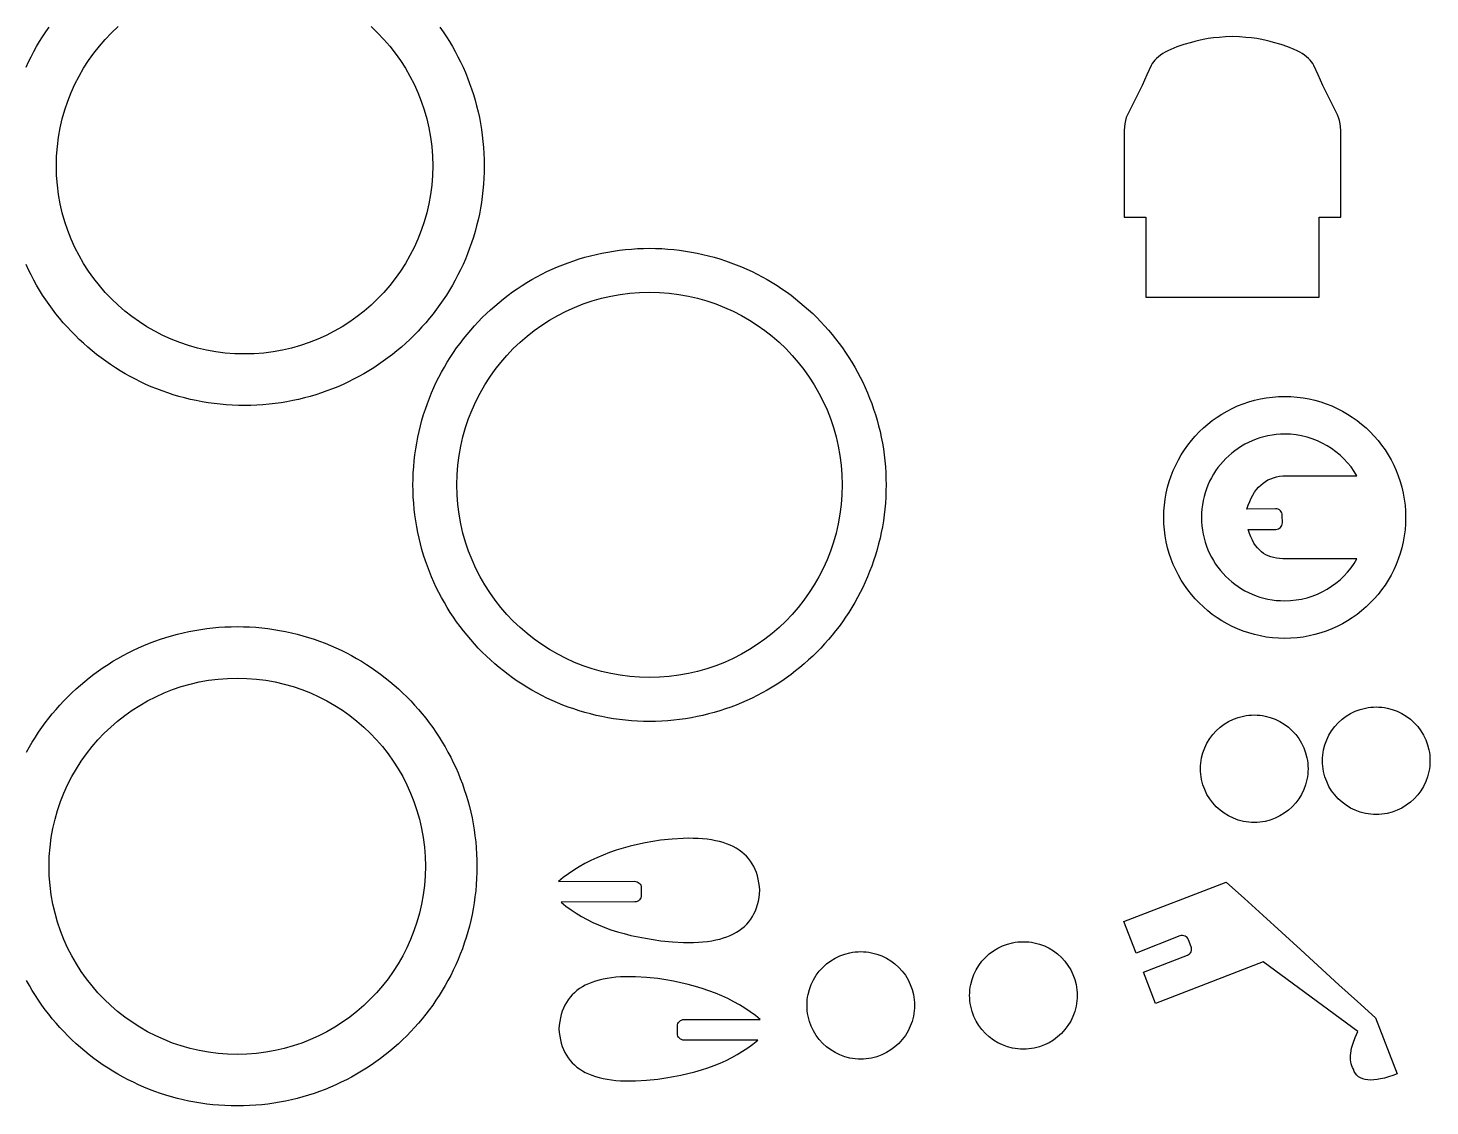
# Model space of a CAD drawing. Extents: x 0 to 14, y 0.1 to 11.7.
# Drawn here: x 5.93 to 13.75, y 0.11 to 6.13 of the extents above; entities that cross this region are included whole.
import ezdxf

# ---------------------------------------------------------------- set-up
doc = ezdxf.new("R2010")
doc.units = 0
doc.layers.add('Harley_2', color=1, linetype='CONTINUOUS')

msp = doc.modelspace()

# ---------------------------------------------------------------- linework, layer by layer
at = {"layer": 'Harley_2'}
for points in [[(5.9168, 5.9092), (5.9306, 5.9386), (5.945, 5.9676), (5.9601, 5.9963), (5.9759, 6.0245), (5.9923, 6.0523), (6.0094, 6.0796), (6.0271, 6.1065), (6.0455, 6.133)], [(8.2269, 6.133), (8.2452, 6.1065), (8.2629, 6.0796), (8.28, 6.0523), (8.2964, 6.0245), (8.3122, 5.9963), (8.3273, 5.9676), (8.3418, 5.9386), (8.3555, 5.9092), (8.3685, 5.8793), (8.3809, 5.8492), (8.3925, 5.8186), (8.4034, 5.7877), (8.4135, 5.7565), (8.4229, 5.7249), (8.4316, 5.693), (8.4394, 5.6608), (8.4465, 5.6283), (8.4528, 5.5955), (8.4583, 5.5624), (8.4629, 5.5291), (8.4668, 5.4955), (8.4698, 5.4617), (8.4719, 5.4276), (8.4732, 5.3933), (8.4737, 5.3588), (8.4732, 5.3243), (8.4719, 5.29), (8.4698, 5.2559), (8.4668, 5.222), (8.4629, 5.1885), (8.4583, 5.1551), (8.4528, 5.122), (8.4465, 5.0893), (8.4394, 5.0568), (8.4316, 5.0246), (8.4229, 4.9927), (8.4135, 4.9611), (8.4034, 4.9298), (8.3925, 4.8989), (8.3809, 4.8684), (8.3685, 4.8382), (8.3555, 4.8084), (8.3418, 4.779), (8.3273, 4.7499), (8.3122, 4.7213), (8.2964, 4.6931), (8.28, 4.6653), (8.2629, 4.6379), (8.2452, 4.611), (8.2269, 4.5846), (8.2079, 4.5586), (8.1884, 4.5331), (8.1682, 4.5081), (8.1475, 4.4835), (8.1262, 4.4595), (8.1043, 4.436), (8.0819, 4.4131), (8.0589, 4.3906), (8.0354, 4.3688), (8.0114, 4.3475), (7.9869, 4.3267), (7.9619, 4.3066), (7.9364, 4.287), (7.9104, 4.2681), (7.8839, 4.2497), (7.857, 4.232), (7.8297, 4.2149), (7.8019, 4.1985), (7.7736, 4.1827), (7.745, 4.1676), (7.716, 4.1532), (7.6865, 4.1394), (7.6567, 4.1264), (7.6265, 4.1141), (7.596, 4.1024), (7.5651, 4.0916), (7.5339, 4.0814), (7.5023, 4.072), (7.4704, 4.0634), (7.4382, 4.0555), (7.4057, 4.0485), (7.3729, 4.0422), (7.3398, 4.0367), (7.3065, 4.032), (7.2729, 4.0282), (7.2391, 4.0252), (7.205, 4.023), (7.1707, 4.0217), (7.1362, 4.0213), (7.1017, 4.0217), (7.0674, 4.023), (7.0333, 4.0252), (6.9994, 4.0282), (6.9658, 4.032), (6.9325, 4.0367), (6.8994, 4.0422), (6.8666, 4.0485), (6.8341, 4.0555), (6.8019, 4.0634), (6.7701, 4.072), (6.7385, 4.0814), (6.7072, 4.0916), (6.6763, 4.1024), (6.6458, 4.1141), (6.6156, 4.1264), (6.5858, 4.1394), (6.5564, 4.1532), (6.5273, 4.1676), (6.4987, 4.1827), (6.4705, 4.1985), (6.4427, 4.2149), (6.4153, 4.232), (6.3884, 4.2497), (6.362, 4.2681), (6.336, 4.287), (6.3105, 4.3066), (6.2854, 4.3267), (6.2609, 4.3475), (6.2369, 4.3688), (6.2134, 4.3906), (6.1905, 4.4131), (6.168, 4.436), (6.1462, 4.4595), (6.1249, 4.4835), (6.1041, 4.5081), (6.084, 4.5331), (6.0644, 4.5586), (6.0455, 4.5846), (6.0271, 4.611), (6.0094, 4.6379), (5.9923, 4.6653), (5.9759, 4.6931), (5.9601, 4.7213), (5.945, 4.7499), (5.9306, 4.779), (5.9168, 4.8084)], [(7.8421, 6.136), (7.8786, 6.1012), (7.9134, 6.0647), (7.9464, 6.0266), (7.9775, 5.987), (8.0068, 5.9458), (8.0341, 5.9032), (8.0594, 5.8592), (8.0826, 5.814), (8.1036, 5.7674), (8.1224, 5.7198), (8.139, 5.671), (8.1531, 5.6212), (8.1648, 5.5704), (8.1741, 5.5187), (8.1807, 5.4661), (8.1848, 5.4128), (8.1862, 5.3588), (8.1848, 5.3048), (8.1807, 5.2514), (8.1741, 5.1989), (8.1648, 5.1472), (8.1531, 5.0964), (8.139, 5.0466), (8.1224, 4.9978), (8.1036, 4.9501), (8.0826, 4.9036), (8.0594, 4.8583), (8.0341, 4.8144), (8.0068, 4.7718), (7.9775, 4.7306), (7.9464, 4.6909), (7.9134, 4.6528), (7.8786, 4.6164), (7.8421, 4.5816), (7.804, 4.5486), (7.7644, 4.5174), (7.7232, 4.4881), (7.6806, 4.4608), (7.6366, 4.4355), (7.5913, 4.4123), (7.5448, 4.3913), (7.4972, 4.3725), (7.4484, 4.356), (7.3986, 4.3418), (7.3478, 4.3301), (7.2961, 4.3209), (7.2435, 4.3142), (7.1902, 4.3101), (7.1362, 4.3088), (7.0821, 4.3101), (7.0288, 4.3142), (6.9763, 4.3209), (6.9246, 4.3301), (6.8738, 4.3418), (6.824, 4.356), (6.7752, 4.3725), (6.7275, 4.3913), (6.681, 4.4123), (6.6357, 4.4355), (6.5917, 4.4608), (6.5491, 4.4881), (6.508, 4.5174), (6.4683, 4.5486), (6.4302, 4.5816), (6.3937, 4.6164), (6.359, 4.6528), (6.326, 4.6909), (6.2948, 4.7306), (6.2655, 4.7718), (6.2382, 4.8144), (6.2129, 4.8583), (6.1897, 4.9036), (6.1687, 4.9501), (6.1499, 4.9978), (6.1334, 5.0466), (6.1192, 5.0964), (6.1075, 5.1472), (6.0983, 5.1989), (6.0916, 5.2514), (6.0875, 5.3048), (6.0862, 5.3588), (6.0875, 5.4128), (6.0916, 5.4661), (6.0983, 5.5187), (6.1075, 5.5704), (6.1192, 5.6212), (6.1334, 5.671), (6.1499, 5.7198), (6.1687, 5.7674), (6.1897, 5.814), (6.2129, 5.8592), (6.2382, 5.9032), (6.2655, 5.9458), (6.2948, 5.987), (6.326, 6.0266), (6.359, 6.0647), (6.3937, 6.1012), (6.4302, 6.136)], [(5.9194, 2.0875), (5.9352, 2.1157), (5.9516, 2.1435), (5.9687, 2.1709), (5.9864, 2.1978), (6.0048, 2.2242), (6.0237, 2.2502), (6.0433, 2.2757), (6.0634, 2.3008), (6.0842, 2.3253), (6.1055, 2.3493), (6.1273, 2.3728), (6.1497, 2.3958), (6.1727, 2.4182), (6.1962, 2.44), (6.2202, 2.4613), (6.2447, 2.4821), (6.2698, 2.5022), (6.2953, 2.5218), (6.3212, 2.5407), (6.3477, 2.5591), (6.3746, 2.5768), (6.402, 2.5939), (6.4298, 2.6103), (6.458, 2.6261), (6.4866, 2.6412), (6.5157, 2.6556), (6.5451, 2.6694), (6.5749, 2.6824), (6.6051, 2.6948), (6.6356, 2.7064), (6.6665, 2.7173), (6.6978, 2.7274), (6.7293, 2.7368), (6.7612, 2.7454), (6.7934, 2.7533), (6.8259, 2.7604), (6.8587, 2.7666), (6.8918, 2.7721), (6.9251, 2.7768), (6.9587, 2.7806), (6.9926, 2.7836), (7.0266, 2.7858), (7.0609, 2.7871), (7.0955, 2.7875), (7.0955, 2.7875), (7.13, 2.7871), (7.1643, 2.7858), (7.1984, 2.7836), (7.2322, 2.7806), (7.2658, 2.7768), (7.2991, 2.7721), (7.3322, 2.7666), (7.365, 2.7604), (7.3975, 2.7533), (7.4297, 2.7454), (7.4616, 2.7368), (7.4931, 2.7274), (7.5244, 2.7173), (7.5553, 2.7064), (7.5858, 2.6948), (7.616, 2.6824), (7.6458, 2.6694), (7.6753, 2.6556), (7.7043, 2.6412), (7.7329, 2.6261), (7.7612, 2.6103), (7.7889, 2.5939), (7.8163, 2.5768), (7.8432, 2.5591), (7.8697, 2.5407), (7.8957, 2.5218), (7.9212, 2.5022), (7.9462, 2.4821), (7.9707, 2.4613), (7.9947, 2.44), (8.0182, 2.4182), (8.0412, 2.3958), (8.0636, 2.3728), (8.0855, 2.3493), (8.1068, 2.3253), (8.1275, 2.3008), (8.1477, 2.2757), (8.1672, 2.2502), (8.1862, 2.2242), (8.2045, 2.1978), (8.2222, 2.1709), (8.2393, 2.1435), (8.2557, 2.1157), (8.2715, 2.0875), (8.2866, 2.0589), (8.301, 2.0298), (8.3148, 2.0004), (8.3278, 1.9706), (8.3402, 1.9404), (8.3518, 1.9099), (8.3627, 1.879), (8.3728, 1.8477), (8.3822, 1.8162), (8.3908, 1.7843), (8.3987, 1.7521), (8.4058, 1.7196), (8.4121, 1.6868), (8.4175, 1.6537), (8.4222, 1.6204), (8.4261, 1.5868), (8.4291, 1.5529), (8.4312, 1.5189), (8.4325, 1.4846), (8.433, 1.45), (8.4325, 1.4155), (8.4312, 1.3812), (8.4291, 1.3472), (8.4261, 1.3133), (8.4222, 1.2797), (8.4175, 1.2464), (8.4121, 1.2133), (8.4058, 1.1805), (8.3987, 1.148), (8.3908, 1.1158), (8.3822, 1.0839), (8.3728, 1.0524), (8.3627, 1.0211), (8.3518, 0.9902), (8.3402, 0.9597), (8.3278, 0.9295), (8.3148, 0.8997), (8.301, 0.8702), (8.2866, 0.8412), (8.2715, 0.8126), (8.2557, 0.7843), (8.2393, 0.7566), (8.2222, 0.7292), (8.2045, 0.7023), (8.1862, 0.6758), (8.1672, 0.6498), (8.1477, 0.6243), (8.1275, 0.5993), (8.1068, 0.5748), (8.0855, 0.5508), (8.0636, 0.5273), (8.0412, 0.5043), (8.0182, 0.4819), (7.9947, 0.46), (7.9707, 0.4387), (7.9462, 0.418), (7.9212, 0.3979), (7.8957, 0.3783), (7.8697, 0.3593), (7.8432, 0.341), (7.8163, 0.3233), (7.7889, 0.3062), (7.7612, 0.2898), (7.7329, 0.274), (7.7043, 0.2589), (7.6753, 0.2445), (7.6458, 0.2307), (7.616, 0.2177), (7.5858, 0.2053), (7.5553, 0.1937), (7.5244, 0.1828), (7.4931, 0.1727), (7.4616, 0.1633), (7.4297, 0.1547), (7.3975, 0.1468), (7.365, 0.1397), (7.3322, 0.1334), (7.2991, 0.128), (7.2658, 0.1233), (7.2322, 0.1194), (7.1984, 0.1164), (7.1643, 0.1143), (7.13, 0.113), (7.0955, 0.1125), (7.0609, 0.113), (7.0266, 0.1143), (6.9926, 0.1164), (6.9587, 0.1194), (6.9251, 0.1233), (6.8918, 0.128), (6.8587, 0.1334), (6.8259, 0.1397), (6.7934, 0.1468), (6.7612, 0.1547), (6.7293, 0.1633), (6.6978, 0.1727), (6.6665, 0.1828), (6.6356, 0.1937), (6.6051, 0.2053), (6.5749, 0.2177), (6.5451, 0.2307), (6.5157, 0.2445), (6.4866, 0.2589), (6.458, 0.274), (6.4298, 0.2898), (6.402, 0.3062), (6.3746, 0.3233), (6.3477, 0.341), (6.3212, 0.3593), (6.2953, 0.3783), (6.2698, 0.3979), (6.2447, 0.418), (6.2202, 0.4387), (6.1962, 0.46), (6.1727, 0.4819), (6.1497, 0.5043), (6.1273, 0.5273), (6.1055, 0.5508), (6.0842, 0.5748), (6.0634, 0.5993), (6.0433, 0.6243), (6.0237, 0.6498), (6.0048, 0.6758), (5.9864, 0.7023), (5.9687, 0.7292), (5.9516, 0.7566), (5.9352, 0.7843), (5.9194, 0.8126)]]:
    msp.add_lwpolyline(points, dxfattribs=at)
for points in [[(12.1652, 4.6261), (12.6496, 4.6261), (13.134, 4.6261), (13.134, 5.0724), (13.254, 5.072), (13.254, 5.5363), (13.254, 5.5565), (13.2529, 5.5757), (13.2505, 5.5941), (13.2469, 5.6115), (13.2421, 5.6281), (13.236, 5.6438), (13.2287, 5.6586), (13.2202, 5.6725), (13.1545, 5.8072), (13.1269, 5.8662), (13.1029, 5.9196), (13.0972, 5.9297), (13.0904, 5.9396), (13.0823, 5.9493), (13.0731, 5.9586), (13.0627, 5.9676), (13.0511, 5.9764), (13.0385, 5.9848), (13.0247, 5.993), (13.0099, 6.0008), (12.9941, 6.0084), (12.9593, 6.0224), (12.9206, 6.0352), (12.8782, 6.0466), (12.8592, 6.0532), (12.8376, 6.0591), (12.8131, 6.0643), (12.786, 6.0688), (12.756, 6.0726), (12.7233, 6.0757), (12.6878, 6.0781), (12.6496, 6.0799), (12.6114, 6.0781), (12.5759, 6.0757), (12.5432, 6.0726), (12.5133, 6.0688), (12.4861, 6.0643), (12.4617, 6.0591), (12.44, 6.0532), (12.4211, 6.0466), (12.3786, 6.0352), (12.3399, 6.0224), (12.3051, 6.0084), (12.2893, 6.0008), (12.2745, 5.993), (12.2608, 5.9848), (12.2481, 5.9764), (12.2366, 5.9676), (12.2262, 5.9586), (12.2169, 5.9493), (12.2089, 5.9396), (12.202, 5.9297), (12.1964, 5.9196), (12.1723, 5.8662), (12.1448, 5.8072), (12.079, 5.6725), (12.0705, 5.6586), (12.0632, 5.6438), (12.0571, 5.6281), (12.0523, 5.6115), (12.0487, 5.5941), (12.0463, 5.5757), (12.0452, 5.5565), (12.0453, 5.5363), (12.0453, 5.072), (12.1652, 5.0724), (12.1652, 4.6261)], [(9.3963, 4.8985), (9.4304, 4.898), (9.4642, 4.8968), (9.4978, 4.8946), (9.5312, 4.8917), (9.5644, 4.8879), (9.5973, 4.8833), (9.6299, 4.8779), (9.6623, 4.8717), (9.6944, 4.8647), (9.7261, 4.8569), (9.7576, 4.8484), (9.7888, 4.8391), (9.8196, 4.8291), (9.8501, 4.8184), (9.8803, 4.8069), (9.9101, 4.7947), (9.9395, 4.7819), (9.9685, 4.7683), (9.9972, 4.754), (10.0254, 4.7391), (10.0533, 4.7236), (10.0807, 4.7073), (10.1077, 4.6905), (10.1343, 4.673), (10.1604, 4.6549), (10.186, 4.6362), (10.2112, 4.6169), (10.2359, 4.597), (10.2601, 4.5765), (10.2838, 4.5555), (10.307, 4.5339), (10.3296, 4.5118), (10.3518, 4.4891), (10.3733, 4.466), (10.3944, 4.4423), (10.4148, 4.4181), (10.4347, 4.3934), (10.454, 4.3682), (10.4727, 4.3426), (10.4908, 4.3164), (10.5083, 4.2899), (10.5252, 4.2629), (10.5414, 4.2355), (10.557, 4.2076), (10.5719, 4.1794), (10.5861, 4.1507), (10.5997, 4.1216), (10.6126, 4.0922), (10.6247, 4.0624), (10.6362, 4.0323), (10.6469, 4.0018), (10.6569, 3.971), (10.6662, 3.9398), (10.6747, 3.9083), (10.6825, 3.8765), (10.6895, 3.8445), (10.6957, 3.8121), (10.7011, 3.7795), (10.7057, 3.7466), (10.7095, 3.7134), (10.7125, 3.68), (10.7146, 3.6464), (10.7159, 3.6125), (10.7163, 3.5785), (10.7159, 3.5444), (10.7146, 3.5106), (10.7125, 3.4769), (10.7095, 3.4435), (10.7057, 3.4104), (10.7011, 3.3775), (10.6957, 3.3448), (10.6895, 3.3125), (10.6825, 3.2804), (10.6747, 3.2486), (10.6662, 3.2172), (10.6569, 3.186), (10.6469, 3.1552), (10.6362, 3.1247), (10.6247, 3.0945), (10.6126, 3.0647), (10.5997, 3.0353), (10.5861, 3.0063), (10.5719, 2.9776), (10.557, 2.9493), (10.5414, 2.9215), (10.5252, 2.8941), (10.5083, 2.8671), (10.4908, 2.8405), (10.4727, 2.8144), (10.454, 2.7887), (10.4347, 2.7636), (10.4148, 2.7389), (10.3944, 2.7147), (10.3733, 2.691), (10.3518, 2.6678), (10.3296, 2.6451), (10.307, 2.623), (10.2838, 2.6014), (10.2601, 2.5804), (10.2359, 2.5599), (10.2112, 2.54), (10.186, 2.5207), (10.1604, 2.502), (10.1343, 2.4839), (10.1077, 2.4665), (10.0807, 2.4496), (10.0533, 2.4334), (10.0254, 2.4178), (9.9972, 2.4029), (9.9685, 2.3887), (9.9395, 2.3751), (9.9101, 2.3622), (9.8803, 2.35), (9.8501, 2.3386), (9.8196, 2.3278), (9.7888, 2.3178), (9.7576, 2.3086), (9.7261, 2.3), (9.6944, 2.2923), (9.6623, 2.2853), (9.6299, 2.2791), (9.5973, 2.2737), (9.5644, 2.2691), (9.5312, 2.2653), (9.4978, 2.2623), (9.4642, 2.2602), (9.4304, 2.2589), (9.3963, 2.2585), (9.3622, 2.2589), (9.3284, 2.2602), (9.2948, 2.2623), (9.2614, 2.2653), (9.2282, 2.2691), (9.1953, 2.2737), (9.1627, 2.2791), (9.1303, 2.2853), (9.0982, 2.2923), (9.0665, 2.3), (9.035, 2.3086), (9.0038, 2.3178), (8.973, 2.3278), (8.9425, 2.3386), (8.9123, 2.35), (8.8825, 2.3622), (8.8531, 2.3751), (8.8241, 2.3887), (8.7954, 2.4029), (8.7672, 2.4178), (8.7393, 2.4334), (8.7119, 2.4496), (8.6849, 2.4665), (8.6583, 2.4839), (8.6322, 2.502), (8.6066, 2.5207), (8.5814, 2.54), (8.5567, 2.5599), (8.5325, 2.5804), (8.5088, 2.6014), (8.4856, 2.623), (8.463, 2.6451), (8.4408, 2.6678), (8.4193, 2.691), (8.3982, 2.7147), (8.3778, 2.7389), (8.3579, 2.7636), (8.3386, 2.7887), (8.3199, 2.8144), (8.3018, 2.8405), (8.2843, 2.8671), (8.2674, 2.8941), (8.2512, 2.9215), (8.2356, 2.9493), (8.2207, 2.9776), (8.2065, 3.0063), (8.1929, 3.0353), (8.1801, 3.0647), (8.1679, 3.0945), (8.1564, 3.1247), (8.1457, 3.1552), (8.1357, 3.186), (8.1264, 3.2172), (8.1179, 3.2486), (8.1101, 3.2804), (8.1031, 3.3125), (8.0969, 3.3448), (8.0915, 3.3775), (8.0869, 3.4104), (8.0831, 3.4435), (8.0802, 3.4769), (8.078, 3.5106), (8.0767, 3.5444), (8.0763, 3.5785), (8.0767, 3.6125), (8.078, 3.6464), (8.0802, 3.68), (8.0831, 3.7134), (8.0869, 3.7466), (8.0915, 3.7795), (8.0969, 3.8121), (8.1031, 3.8445), (8.1101, 3.8765), (8.1179, 3.9083), (8.1264, 3.9398), (8.1357, 3.971), (8.1457, 4.0018), (8.1564, 4.0323), (8.1679, 4.0624), (8.1801, 4.0922), (8.1929, 4.1216), (8.2065, 4.1507), (8.2207, 4.1794), (8.2356, 4.2076), (8.2512, 4.2355), (8.2674, 4.2629), (8.2843, 4.2899), (8.3018, 4.3164), (8.3199, 4.3426), (8.3386, 4.3682), (8.3579, 4.3934), (8.3778, 4.4181), (8.3982, 4.4423), (8.4193, 4.466), (8.4408, 4.4891), (8.463, 4.5118), (8.4856, 4.5339), (8.5088, 4.5555), (8.5325, 4.5765), (8.5567, 4.597), (8.5814, 4.6169), (8.6066, 4.6362), (8.6322, 4.6549), (8.6583, 4.673), (8.6849, 4.6905), (8.7119, 4.7073), (8.7393, 4.7236), (8.7672, 4.7391), (8.7954, 4.754), (8.8241, 4.7683), (8.8531, 4.7819), (8.8825, 4.7947), (8.9123, 4.8069), (8.9425, 4.8184), (8.973, 4.8291), (9.0038, 4.8391), (9.035, 4.8484), (9.0665, 4.8569), (9.0982, 4.8647), (9.1303, 4.8717), (9.1627, 4.8779), (9.1953, 4.8833), (9.2282, 4.8879), (9.2614, 4.8917), (9.2948, 4.8946), (9.3284, 4.8968), (9.3622, 4.898), (9.3963, 4.8985)], [(9.3963, 4.6535), (9.4516, 4.6521), (9.5062, 4.6479), (9.56, 4.6411), (9.6129, 4.6316), (9.6649, 4.6196), (9.7159, 4.6051), (9.7659, 4.5882), (9.8147, 4.569), (9.8623, 4.5475), (9.9087, 4.5237), (9.9537, 4.4978), (9.9973, 4.4699), (10.0394, 4.4399), (10.0801, 4.408), (10.1191, 4.3742), (10.1564, 4.3386), (10.192, 4.3012), (10.2258, 4.2622), (10.2577, 4.2216), (10.2877, 4.1795), (10.3156, 4.1359), (10.3415, 4.0908), (10.3653, 4.0445), (10.3868, 3.9969), (10.4061, 3.9481), (10.423, 3.8981), (10.4375, 3.8471), (10.4495, 3.7951), (10.4589, 3.7422), (10.4658, 3.6884), (10.4699, 3.6338), (10.4713, 3.5785), (10.4699, 3.5232), (10.4658, 3.4686), (10.4589, 3.4148), (10.4495, 3.3619), (10.4375, 3.3098), (10.423, 3.2588), (10.4061, 3.2089), (10.3868, 3.1601), (10.3653, 3.1125), (10.3415, 3.0661), (10.3156, 3.0211), (10.2877, 2.9775), (10.2577, 2.9353), (10.2258, 2.8947), (10.192, 2.8557), (10.1564, 2.8184), (10.1191, 2.7828), (10.0801, 2.749), (10.0394, 2.7171), (9.9973, 2.6871), (9.9537, 2.6591), (9.9087, 2.6332), (9.8623, 2.6095), (9.8147, 2.588), (9.7659, 2.5687), (9.7159, 2.5518), (9.6649, 2.5373), (9.6129, 2.5253), (9.56, 2.5159), (9.5062, 2.509), (9.4516, 2.5049), (9.3963, 2.5035), (9.341, 2.5049), (9.2864, 2.509), (9.2326, 2.5159), (9.1797, 2.5253), (9.1277, 2.5373), (9.0767, 2.5518), (9.0267, 2.5687), (8.9779, 2.588), (8.9303, 2.6095), (8.8839, 2.6332), (8.8389, 2.6591), (8.7953, 2.6871), (8.7532, 2.7171), (8.7125, 2.749), (8.6735, 2.7828), (8.6362, 2.8184), (8.6006, 2.8557), (8.5668, 2.8947), (8.5349, 2.9353), (8.5049, 2.9775), (8.477, 3.0211), (8.4511, 3.0661), (8.4273, 3.1125), (8.4058, 3.1601), (8.3865, 3.2089), (8.3696, 3.2588), (8.3552, 3.3098), (8.3431, 3.3619), (8.3337, 3.4148), (8.3269, 3.4686), (8.3227, 3.5232), (8.3213, 3.5785), (8.3227, 3.6338), (8.3269, 3.6884), (8.3337, 3.7422), (8.3431, 3.7951), (8.3552, 3.8471), (8.3696, 3.8981), (8.3865, 3.9481), (8.4058, 3.9969), (8.4273, 4.0445), (8.4511, 4.0908), (8.477, 4.1359), (8.5049, 4.1795), (8.5349, 4.2216), (8.5668, 4.2622), (8.6006, 4.3012), (8.6362, 4.3386), (8.6735, 4.3742), (8.7125, 4.408), (8.7532, 4.4399), (8.7953, 4.4699), (8.8389, 4.4978), (8.8839, 4.5237), (8.9303, 4.5475), (8.9779, 4.569), (9.0267, 4.5882), (9.0767, 4.6051), (9.1277, 4.6196), (9.1797, 4.6316), (9.2326, 4.6411), (9.2864, 4.6479), (9.341, 4.6521), (9.3963, 4.6535)], [(12.941, 4.0717), (12.9757, 4.0708), (13.01, 4.0682), (13.0438, 4.0639), (13.077, 4.058), (13.1096, 4.0504), (13.1417, 4.0413), (13.173, 4.0307), (13.2037, 4.0186), (13.2336, 4.0051), (13.2627, 3.9902), (13.291, 3.9739), (13.3183, 3.9564), (13.3448, 3.9376), (13.3703, 3.9175), (13.3948, 3.8963), (13.4182, 3.8739), (13.4406, 3.8505), (13.4618, 3.826), (13.4819, 3.8005), (13.5007, 3.774), (13.5182, 3.7467), (13.5345, 3.7184), (13.5494, 3.6893), (13.5629, 3.6594), (13.575, 3.6287), (13.5856, 3.5974), (13.5947, 3.5653), (13.6023, 3.5327), (13.6082, 3.4994), (13.6125, 3.4657), (13.6151, 3.4314), (13.616, 3.3967), (13.6151, 3.3619), (13.6125, 3.3277), (13.6082, 3.2939), (13.6023, 3.2606), (13.5947, 3.228), (13.5856, 3.196), (13.575, 3.1646), (13.5629, 3.134), (13.5494, 3.1041), (13.5345, 3.0749), (13.5182, 3.0467), (13.5007, 3.0193), (13.4819, 2.9928), (13.4618, 2.9673), (13.4406, 2.9428), (13.4182, 2.9194), (13.3948, 2.897), (13.3703, 2.8758), (13.3448, 2.8558), (13.3183, 2.837), (13.291, 2.8194), (13.2627, 2.8031), (13.2336, 2.7882), (13.2037, 2.7747), (13.173, 2.7626), (13.1417, 2.752), (13.1096, 2.7429), (13.077, 2.7354), (13.0438, 2.7294), (13.01, 2.7252), (12.9757, 2.7225), (12.941, 2.7217), (12.9062, 2.7225), (12.872, 2.7252), (12.8382, 2.7294), (12.805, 2.7354), (12.7723, 2.7429), (12.7403, 2.752), (12.7089, 2.7626), (12.6783, 2.7747), (12.6484, 2.7882), (12.6193, 2.8031), (12.591, 2.8194), (12.5636, 2.837), (12.5371, 2.8558), (12.5116, 2.8758), (12.4871, 2.897), (12.4637, 2.9194), (12.4413, 2.9428), (12.4201, 2.9673), (12.4001, 2.9928), (12.3813, 3.0193), (12.3637, 3.0467), (12.3475, 3.0749), (12.3325, 3.1041), (12.319, 3.134), (12.3069, 3.1646), (12.2963, 3.196), (12.2872, 3.228), (12.2797, 3.2606), (12.2738, 3.2939), (12.2695, 3.3277), (12.2669, 3.3619), (12.266, 3.3967), (12.2669, 3.4314), (12.2695, 3.4657), (12.2738, 3.4994), (12.2797, 3.5327), (12.2872, 3.5653), (12.2963, 3.5974), (12.3069, 3.6287), (12.319, 3.6594), (12.3325, 3.6893), (12.3475, 3.7184), (12.3637, 3.7467), (12.3813, 3.774), (12.4001, 3.8005), (12.4201, 3.826), (12.4413, 3.8505), (12.4637, 3.8739), (12.4871, 3.8963), (12.5116, 3.9175), (12.5371, 3.9376), (12.5636, 3.9564), (12.591, 3.9739), (12.6193, 3.9902), (12.6484, 4.0051), (12.6783, 4.0186), (12.7089, 4.0307), (12.7403, 4.0413), (12.7723, 4.0504), (12.805, 4.058), (12.8382, 4.0639), (12.872, 4.0682), (12.9062, 4.0708), (12.941, 4.0717)], [(12.7379, 3.3285), (12.8915, 3.3298), (12.8989, 3.3306), (12.9058, 3.3328), (12.912, 3.3363), (12.9174, 3.3408), (12.9219, 3.3463), (12.9252, 3.3526), (12.9273, 3.3595), (12.928, 3.3668), (12.9276, 3.4084), (12.9268, 3.4158), (12.9246, 3.4227), (12.9212, 3.4289), (12.9166, 3.4343), (12.9111, 3.4387), (12.9048, 3.442), (12.8979, 3.4441), (12.8905, 3.4448), (12.7305, 3.4434), (12.7377, 3.465), (12.7455, 3.4851), (12.754, 3.5039), (12.7632, 3.5213), (12.7732, 3.5373), (12.7838, 3.552), (12.7951, 3.5654), (12.8072, 3.5775), (12.82, 3.5882), (12.8335, 3.5977), (12.8477, 3.6058), (12.8627, 3.6128), (12.8784, 3.6184), (12.8948, 3.6229), (12.912, 3.6261), (12.9299, 3.6281), (13.3444, 3.6281), (13.3285, 3.6537), (13.3111, 3.6782), (13.2921, 3.7015), (13.2717, 3.7235), (13.25, 3.7441), (13.2269, 3.7633), (13.2027, 3.7811), (13.1773, 3.7972), (13.1508, 3.8117), (13.1233, 3.8246), (13.0948, 3.8356), (13.0655, 3.8448), (13.0354, 3.8521), (13.0045, 3.8574), (12.9731, 3.8606), (12.941, 3.8617), (12.917, 3.8611), (12.8934, 3.8593), (12.8702, 3.8563), (12.8473, 3.8522), (12.8248, 3.847), (12.8027, 3.8408), (12.7811, 3.8334), (12.76, 3.8251), (12.7394, 3.8158), (12.7193, 3.8055), (12.6999, 3.7943), (12.681, 3.7822), (12.6628, 3.7693), (12.6452, 3.7555), (12.6283, 3.7409), (12.6122, 3.7255), (12.5968, 3.7093), (12.5822, 3.6924), (12.5684, 3.6749), (12.5554, 3.6566), (12.5433, 3.6378), (12.5321, 3.6183), (12.5218, 3.5982), (12.5125, 3.5776), (12.5042, 3.5565), (12.4969, 3.5349), (12.4906, 3.5129), (12.4854, 3.4904), (12.4813, 3.4675), (12.4784, 3.4442), (12.4766, 3.4206), (12.476, 3.3967), (12.4766, 3.3727), (12.4784, 3.3491), (12.4813, 3.3259), (12.4854, 3.303), (12.4906, 3.2805), (12.4969, 3.2584), (12.5042, 3.2368), (12.5125, 3.2157), (12.5218, 3.1951), (12.5321, 3.175), (12.5433, 3.1556), (12.5554, 3.1367), (12.5684, 3.1185), (12.5822, 3.1009), (12.5968, 3.084), (12.6122, 3.0679), (12.6283, 3.0525), (12.6452, 3.0379), (12.6628, 3.0241), (12.681, 3.0111), (12.6999, 2.999), (12.7193, 2.9878), (12.7394, 2.9775), (12.76, 2.9682), (12.7811, 2.9599), (12.8027, 2.9526), (12.8248, 2.9463), (12.8473, 2.9411), (12.8702, 2.937), (12.8934, 2.9341), (12.917, 2.9323), (12.941, 2.9317), (12.9731, 2.9328), (13.0045, 2.936), (13.0354, 2.9413), (13.0655, 2.9485), (13.0948, 2.9577), (13.1233, 2.9688), (13.1508, 2.9816), (13.1773, 2.9961), (13.2027, 3.0123), (13.2269, 3.03), (13.25, 3.0492), (13.2717, 3.0699), (13.2921, 3.0919), (13.3111, 3.1151), (13.3285, 3.1396), (13.3444, 3.1652), (12.9299, 3.1652), (12.9121, 3.167), (12.8951, 3.1695), (12.879, 3.1729), (12.8638, 3.1772), (12.8494, 3.1825), (12.8358, 3.1889), (12.823, 3.1964), (12.8109, 3.2052), (12.7995, 3.2152), (12.7888, 3.2266), (12.7788, 3.2395), (12.7694, 3.254), (12.7607, 3.27), (12.7525, 3.2877), (12.7449, 3.3072), (12.7379, 3.3285)], [(7.0955, 2.5), (7.1495, 2.4987), (7.2028, 2.4946), (7.2553, 2.4879), (7.307, 2.4787), (7.3578, 2.467), (7.4077, 2.4528), (7.4565, 2.4363), (7.5041, 2.4175), (7.5506, 2.3965), (7.5959, 2.3733), (7.6399, 2.348), (7.6825, 2.3207), (7.7237, 2.2914), (7.7633, 2.2602), (7.8014, 2.2272), (7.8379, 2.1925), (7.8727, 2.156), (7.9057, 2.1179), (7.9368, 2.0782), (7.9661, 2.0371), (7.9934, 1.9945), (8.0187, 1.9505), (8.0419, 1.9052), (8.0629, 1.8587), (8.0817, 1.811), (8.0982, 1.7622), (8.1124, 1.7124), (8.1241, 1.6616), (8.1334, 1.6099), (8.14, 1.5574), (8.1441, 1.5041), (8.1455, 1.45), (8.1441, 1.396), (8.14, 1.3427), (8.1334, 1.2902), (8.1241, 1.2385), (8.1124, 1.1877), (8.0982, 1.1378), (8.0817, 1.0891), (8.0629, 1.0414), (8.0419, 0.9949), (8.0187, 0.9496), (7.9934, 0.9056), (7.9661, 0.863), (7.9368, 0.8219), (7.9057, 0.7822), (7.8727, 0.7441), (7.8379, 0.7076), (7.8014, 0.6728), (7.7633, 0.6398), (7.7237, 0.6087), (7.6825, 0.5794), (7.6399, 0.5521), (7.5959, 0.5268), (7.5506, 0.5036), (7.5041, 0.4826), (7.4565, 0.4638), (7.4077, 0.4473), (7.3578, 0.4331), (7.307, 0.4214), (7.2553, 0.4121), (7.2028, 0.4055), (7.1495, 0.4014), (7.0955, 0.4), (7.0414, 0.4014), (6.9881, 0.4055), (6.9356, 0.4121), (6.8839, 0.4214), (6.8331, 0.4331), (6.7833, 0.4473), (6.7345, 0.4638), (6.6868, 0.4826), (6.6403, 0.5036), (6.595, 0.5268), (6.551, 0.5521), (6.5084, 0.5794), (6.4673, 0.6087), (6.4276, 0.6398), (6.3895, 0.6728), (6.353, 0.7076), (6.3183, 0.7441), (6.2853, 0.7822), (6.2541, 0.8219), (6.2248, 0.863), (6.1975, 0.9056), (6.1722, 0.9496), (6.149, 0.9949), (6.128, 1.0414), (6.1092, 1.0891), (6.0927, 1.1378), (6.0785, 1.1877), (6.0668, 1.2385), (6.0576, 1.2902), (6.0509, 1.3427), (6.0468, 1.396), (6.0455, 1.45), (6.0468, 1.5041), (6.0509, 1.5574), (6.0576, 1.6099), (6.0668, 1.6616), (6.0785, 1.7124), (6.0927, 1.7622), (6.1092, 1.811), (6.128, 1.8587), (6.149, 1.9052), (6.1722, 1.9505), (6.1975, 1.9945), (6.2248, 2.0371), (6.2541, 2.0782), (6.2853, 2.1179), (6.3183, 2.156), (6.353, 2.1925), (6.3895, 2.2272), (6.4276, 2.2602), (6.4673, 2.2914), (6.5084, 2.3207), (6.551, 2.348), (6.595, 2.3733), (6.6403, 2.3965), (6.6868, 2.4175), (6.7345, 2.4363), (6.7833, 2.4528), (6.8331, 2.467), (6.8839, 2.4787), (6.9356, 2.4879), (6.9881, 2.4946), (7.0414, 2.4987), (7.0955, 2.5)], [(12.7711, 2.2945), (12.7865, 2.2941), (12.8018, 2.293), (12.8168, 2.2911), (12.8315, 2.2884), (12.8603, 2.281), (12.8878, 2.2709), (12.9141, 2.2583), (12.9388, 2.2433), (12.9619, 2.226), (12.9832, 2.2066), (13.0026, 2.1853), (13.0198, 2.1622), (13.0349, 2.1375), (13.0475, 2.1113), (13.0576, 2.0837), (13.065, 2.055), (13.0676, 2.0402), (13.0695, 2.0252), (13.0707, 2.0099), (13.0711, 1.9945), (13.0707, 1.9791), (13.0695, 1.9638), (13.0676, 1.9488), (13.065, 1.9341), (13.0576, 1.9053), (13.0475, 1.8777), (13.0349, 1.8515), (13.0198, 1.8268), (13.0026, 1.8037), (12.9832, 1.7824), (12.9619, 1.763), (12.9388, 1.7458), (12.9141, 1.7307), (12.8878, 1.7181), (12.8603, 1.708), (12.8315, 1.7006), (12.8168, 1.698), (12.8018, 1.6961), (12.7865, 1.6949), (12.7711, 1.6945), (12.7557, 1.6949), (12.7404, 1.6961), (12.7254, 1.698), (12.7106, 1.7006), (12.6819, 1.708), (12.6543, 1.7181), (12.6281, 1.7307), (12.6034, 1.7458), (12.5803, 1.763), (12.559, 1.7824), (12.5396, 1.8037), (12.5223, 1.8268), (12.5073, 1.8515), (12.4947, 1.8777), (12.4846, 1.9053), (12.4772, 1.9341), (12.4745, 1.9488), (12.4726, 1.9638), (12.4715, 1.9791), (12.4711, 1.9945), (12.4715, 2.0099), (12.4726, 2.0252), (12.4745, 2.0402), (12.4772, 2.055), (12.4846, 2.0837), (12.4947, 2.1113), (12.5073, 2.1375), (12.5223, 2.1622), (12.5396, 2.1853), (12.559, 2.2066), (12.5803, 2.226), (12.6034, 2.2433), (12.6281, 2.2583), (12.6543, 2.2709), (12.6819, 2.281), (12.7106, 2.2884), (12.7254, 2.2911), (12.7404, 2.293), (12.7557, 2.2941), (12.7711, 2.2945)], [(13.4516, 2.339), (13.4671, 2.3386), (13.4823, 2.3375), (13.4973, 2.3356), (13.5121, 2.3329), (13.5408, 2.3255), (13.5684, 2.3154), (13.5946, 2.3028), (13.6193, 2.2878), (13.6424, 2.2705), (13.6637, 2.2511), (13.6831, 2.2298), (13.7004, 2.2067), (13.7154, 2.182), (13.728, 2.1558), (13.7381, 2.1282), (13.7455, 2.0995), (13.7482, 2.0847), (13.7501, 2.0697), (13.7512, 2.0545), (13.7516, 2.039), (13.7512, 2.0236), (13.7501, 2.0083), (13.7482, 1.9933), (13.7455, 1.9786), (13.7381, 1.9498), (13.728, 1.9223), (13.7154, 1.896), (13.7004, 1.8713), (13.6831, 1.8482), (13.6637, 1.8269), (13.6424, 1.8075), (13.6193, 1.7903), (13.5946, 1.7752), (13.5684, 1.7626), (13.5408, 1.7525), (13.5121, 1.7451), (13.4973, 1.7425), (13.4823, 1.7406), (13.4671, 1.7394), (13.4516, 1.739), (13.4362, 1.7394), (13.4209, 1.7406), (13.4059, 1.7425), (13.3912, 1.7451), (13.3624, 1.7525), (13.3349, 1.7626), (13.3086, 1.7752), (13.2839, 1.7903), (13.2608, 1.8075), (13.2395, 1.8269), (13.2201, 1.8482), (13.2029, 1.8713), (13.1878, 1.896), (13.1752, 1.9223), (13.1651, 1.9498), (13.1577, 1.9786), (13.1551, 1.9933), (13.1532, 2.0083), (13.152, 2.0236), (13.1516, 2.039), (13.152, 2.0545), (13.1532, 2.0697), (13.1551, 2.0847), (13.1577, 2.0995), (13.1651, 2.1282), (13.1752, 2.1558), (13.1878, 2.182), (13.2029, 2.2067), (13.2201, 2.2298), (13.2395, 2.2511), (13.2608, 2.2705), (13.2839, 2.2878), (13.3086, 2.3028), (13.3349, 2.3154), (13.3624, 2.3255), (13.3912, 2.3329), (13.4059, 2.3356), (13.4209, 2.3375), (13.4362, 2.3386), (13.4516, 2.339)], [(8.9026, 1.2495), (8.93, 1.2277), (8.9582, 1.2071), (8.9872, 1.1878), (9.0171, 1.1697), (9.0479, 1.1528), (9.0797, 1.1371), (9.1124, 1.1224), (9.1462, 1.1088), (9.1811, 1.0963), (9.2172, 1.0848), (9.2544, 1.0743), (9.2928, 1.0646), (9.3325, 1.0559), (9.3736, 1.0481), (9.4159, 1.0411), (9.4597, 1.0349), (9.5245, 1.0284), (9.5852, 1.0251), (9.6141, 1.0247), (9.6419, 1.0251), (9.6688, 1.0263), (9.6946, 1.0283), (9.7194, 1.0311), (9.7433, 1.0346), (9.7661, 1.039), (9.7878, 1.0442), (9.8086, 1.0502), (9.8284, 1.057), (9.8472, 1.0646), (9.8649, 1.073), (9.8816, 1.0823), (9.8974, 1.0923), (9.9121, 1.1031), (9.9258, 1.1147), (9.9385, 1.1271), (9.9502, 1.1404), (9.9609, 1.1544), (9.9705, 1.1692), (9.9792, 1.1848), (9.9868, 1.2013), (9.9935, 1.2185), (9.9991, 1.2366), (10.0037, 1.2554), (10.0073, 1.275), (10.0099, 1.2955), (10.0115, 1.3167), (10.0098, 1.338), (10.007, 1.3584), (10.0033, 1.378), (9.9986, 1.3969), (9.9928, 1.4149), (9.9861, 1.432), (9.9783, 1.4484), (9.9696, 1.464), (9.9598, 1.4788), (9.949, 1.4927), (9.9373, 1.5059), (9.9245, 1.5182), (9.9107, 1.5297), (9.8959, 1.5405), (9.8801, 1.5504), (9.8633, 1.5595), (9.8455, 1.5678), (9.8267, 1.5752), (9.8069, 1.5819), (9.7861, 1.5878), (9.7642, 1.5928), (9.7414, 1.5971), (9.7176, 1.6005), (9.6927, 1.6031), (9.6669, 1.6049), (9.64, 1.606), (9.6122, 1.6061), (9.5833, 1.6055), (9.5226, 1.6019), (9.4578, 1.595), (9.4139, 1.5883), (9.3712, 1.5807), (9.3295, 1.572), (9.2889, 1.5622), (9.2494, 1.5514), (9.211, 1.5396), (9.1737, 1.5267), (9.1375, 1.5129), (9.1024, 1.4979), (9.0684, 1.482), (9.0355, 1.465), (9.0037, 1.4469), (8.973, 1.4279), (8.9434, 1.4078), (8.9148, 1.3866), (8.8874, 1.3645), (9.313, 1.3664), (9.3204, 1.3657), (9.3273, 1.3635), (9.3336, 1.3602), (9.339, 1.3557), (9.3436, 1.3503), (9.347, 1.3441), (9.3492, 1.3372), (9.35, 1.3298), (9.3502, 1.2882), (9.3494, 1.2809), (9.3473, 1.274), (9.3439, 1.2677), (9.3394, 1.2623), (9.334, 1.2578), (9.3278, 1.2543), (9.3209, 1.2522), (9.3135, 1.2514), (8.9026, 1.2495)], [(12.1525, 0.8584), (12.3983, 0.9539), (12.4049, 0.9573), (12.4105, 0.9617), (12.4151, 0.9672), (12.4186, 0.9733), (12.4208, 0.98), (12.4217, 0.9871), (12.4213, 0.9943), (12.4193, 1.0014), (12.4042, 1.0402), (12.4009, 1.0468), (12.3964, 1.0524), (12.3909, 1.057), (12.3848, 1.0604), (12.3781, 1.0627), (12.371, 1.0636), (12.3638, 1.0631), (12.3566, 1.0611), (12.1116, 0.9659), (12.0434, 1.1416), (12.6143, 1.3614), (12.7159, 1.2706), (12.8197, 1.1765), (13.0315, 0.983), (13.2432, 0.7894), (13.3471, 0.6953), (13.4486, 0.6045), (13.5691, 0.2916), (13.5439, 0.2822), (13.52, 0.2744), (13.4974, 0.2679), (13.4762, 0.263), (13.4563, 0.2595), (13.4376, 0.2575), (13.4204, 0.2569), (13.4044, 0.2578), (13.3897, 0.2602), (13.3764, 0.264), (13.3644, 0.2693), (13.3537, 0.276), (13.3443, 0.2843), (13.3362, 0.294), (13.3295, 0.3051), (13.3241, 0.3177), (13.3193, 0.3271), (13.3153, 0.3369), (13.3122, 0.3473), (13.31, 0.3582), (13.3086, 0.3696), (13.308, 0.3815), (13.3083, 0.3939), (13.3095, 0.4069), (13.3144, 0.4343), (13.3226, 0.4637), (13.3343, 0.4953), (13.3494, 0.5288), (12.8213, 0.9159), (12.2195, 0.6842), (12.1525, 0.8584)], [(11.4828, 1.0292), (11.4982, 1.0288), (11.5135, 1.0276), (11.5285, 1.0257), (11.5433, 1.0231), (11.572, 1.0157), (11.5996, 1.0056), (11.6258, 0.993), (11.6505, 0.9779), (11.6736, 0.9607), (11.6949, 0.9413), (11.7143, 0.92), (11.7316, 0.8969), (11.7466, 0.8722), (11.7592, 0.8459), (11.7693, 0.8184), (11.7767, 0.7896), (11.7793, 0.7749), (11.7813, 0.7598), (11.7824, 0.7446), (11.7828, 0.7292), (11.7824, 0.7137), (11.7813, 0.6985), (11.7793, 0.6835), (11.7767, 0.6687), (11.7693, 0.64), (11.7592, 0.6124), (11.7466, 0.5862), (11.7316, 0.5615), (11.7143, 0.5384), (11.6949, 0.5171), (11.6736, 0.4977), (11.6505, 0.4804), (11.6258, 0.4654), (11.5996, 0.4528), (11.572, 0.4427), (11.5433, 0.4353), (11.5285, 0.4326), (11.5135, 0.4307), (11.4982, 0.4296), (11.4828, 0.4292), (11.4674, 0.4296), (11.4521, 0.4307), (11.4371, 0.4326), (11.4224, 0.4353), (11.3936, 0.4427), (11.366, 0.4528), (11.3398, 0.4654), (11.3151, 0.4804), (11.292, 0.4977), (11.2707, 0.5171), (11.2513, 0.5384), (11.234, 0.5615), (11.219, 0.5862), (11.2064, 0.6124), (11.1963, 0.64), (11.1889, 0.6687), (11.1863, 0.6835), (11.1843, 0.6985), (11.1832, 0.7137), (11.1828, 0.7292), (11.1832, 0.7446), (11.1843, 0.7598), (11.1863, 0.7749), (11.1889, 0.7896), (11.1963, 0.8184), (11.2064, 0.8459), (11.219, 0.8722), (11.234, 0.8969), (11.2513, 0.92), (11.2707, 0.9413), (11.292, 0.9607), (11.3151, 0.9779), (11.3398, 0.993), (11.366, 1.0056), (11.3936, 1.0157), (11.4224, 1.0231), (11.4371, 1.0257), (11.4521, 1.0276), (11.4674, 1.0288), (11.4828, 1.0292)], [(10.5752, 0.9739), (10.5907, 0.9735), (10.6059, 0.9723), (10.6209, 0.9704), (10.6357, 0.9678), (10.6644, 0.9604), (10.692, 0.9503), (10.7182, 0.9377), (10.743, 0.9227), (10.766, 0.9054), (10.7874, 0.886), (10.8067, 0.8647), (10.824, 0.8416), (10.839, 0.8169), (10.8516, 0.7907), (10.8617, 0.7631), (10.8691, 0.7344), (10.8718, 0.7196), (10.8737, 0.7046), (10.8748, 0.6893), (10.8752, 0.6739), (10.8748, 0.6585), (10.8737, 0.6432), (10.8718, 0.6282), (10.8691, 0.6134), (10.8617, 0.5847), (10.8516, 0.5571), (10.839, 0.5309), (10.824, 0.5062), (10.8067, 0.4831), (10.7874, 0.4618), (10.766, 0.4424), (10.743, 0.4251), (10.7182, 0.4101), (10.692, 0.3975), (10.6644, 0.3874), (10.6357, 0.38), (10.6209, 0.3774), (10.6059, 0.3754), (10.5907, 0.3743), (10.5752, 0.3739), (10.5598, 0.3743), (10.5446, 0.3754), (10.5296, 0.3774), (10.5148, 0.38), (10.486, 0.3874), (10.4585, 0.3975), (10.4322, 0.4101), (10.4075, 0.4251), (10.3844, 0.4424), (10.3631, 0.4618), (10.3437, 0.4831), (10.3265, 0.5062), (10.3114, 0.5309), (10.2988, 0.5571), (10.2887, 0.5847), (10.2813, 0.6134), (10.2787, 0.6282), (10.2768, 0.6432), (10.2756, 0.6585), (10.2752, 0.6739), (10.2756, 0.6893), (10.2768, 0.7046), (10.2787, 0.7196), (10.2813, 0.7344), (10.2887, 0.7631), (10.2988, 0.7907), (10.3114, 0.8169), (10.3265, 0.8416), (10.3437, 0.8647), (10.3631, 0.886), (10.3844, 0.9054), (10.4075, 0.9227), (10.4322, 0.9377), (10.4585, 0.9503), (10.486, 0.9604), (10.5148, 0.9678), (10.5296, 0.9704), (10.5446, 0.9723), (10.5598, 0.9735), (10.5752, 0.9739)], [(8.8906, 0.543), (8.8923, 0.5217), (8.895, 0.5013), (8.8986, 0.4816), (8.9033, 0.4628), (8.909, 0.4448), (8.9157, 0.4276), (8.9234, 0.4112), (8.9321, 0.3956), (8.9418, 0.3808), (8.9525, 0.3668), (8.9643, 0.3536), (8.977, 0.3412), (8.9908, 0.3296), (9.0055, 0.3189), (9.0213, 0.3089), (9.038, 0.2997), (9.0558, 0.2914), (9.0746, 0.2839), (9.0944, 0.2771), (9.1152, 0.2712), (9.137, 0.2661), (9.1598, 0.2617), (9.1837, 0.2582), (9.2085, 0.2555), (9.2343, 0.2536), (9.2612, 0.2525), (9.289, 0.2522), (9.3179, 0.2528), (9.3786, 0.2562), (9.4434, 0.2629), (9.4871, 0.2693), (9.5295, 0.2764), (9.5705, 0.2844), (9.6101, 0.2932), (9.6485, 0.303), (9.6857, 0.3136), (9.7217, 0.3253), (9.7566, 0.3379), (9.7904, 0.3516), (9.8231, 0.3663), (9.8548, 0.3822), (9.8855, 0.3992), (9.9154, 0.4174), (9.9443, 0.4368), (9.9724, 0.4575), (9.9998, 0.4794), (9.5889, 0.4799), (9.5815, 0.4806), (9.5746, 0.4828), (9.5683, 0.4862), (9.5629, 0.4907), (9.5584, 0.4961), (9.555, 0.5024), (9.5528, 0.5093), (9.5521, 0.5166), (9.5521, 0.5582), (9.5529, 0.5656), (9.5551, 0.5725), (9.5585, 0.5787), (9.563, 0.5841), (9.5684, 0.5886), (9.5747, 0.592), (9.5816, 0.5941), (9.589, 0.5949), (10.0146, 0.5944), (9.9871, 0.6165), (9.9585, 0.6375), (9.9288, 0.6575), (9.898, 0.6765), (9.8662, 0.6944), (9.8332, 0.7113), (9.7992, 0.7271), (9.764, 0.742), (9.7278, 0.7557), (9.6904, 0.7685), (9.652, 0.7801), (9.6125, 0.7908), (9.5718, 0.8004), (9.5301, 0.809), (9.4873, 0.8165), (9.4434, 0.823), (9.3786, 0.8297), (9.3179, 0.8332), (9.289, 0.8337), (9.2612, 0.8334), (9.2343, 0.8323), (9.2085, 0.8304), (9.1837, 0.8277), (9.1598, 0.8242), (9.137, 0.8199), (9.1152, 0.8147), (9.0944, 0.8088), (9.0746, 0.8021), (9.0558, 0.7945), (9.038, 0.7862), (9.0213, 0.777), (9.0055, 0.7671), (8.9908, 0.7563), (8.977, 0.7447), (8.9643, 0.7323), (8.9525, 0.7192), (8.9418, 0.7052), (8.9321, 0.6904), (8.9234, 0.6748), (8.9157, 0.6583), (8.909, 0.6411), (8.9033, 0.6231), (8.8986, 0.6043), (8.895, 0.5846), (8.8923, 0.5642), (8.8906, 0.543)]]:
    msp.add_lwpolyline(points, close=True, dxfattribs=at)

doc.saveas('drawing.dxf')
